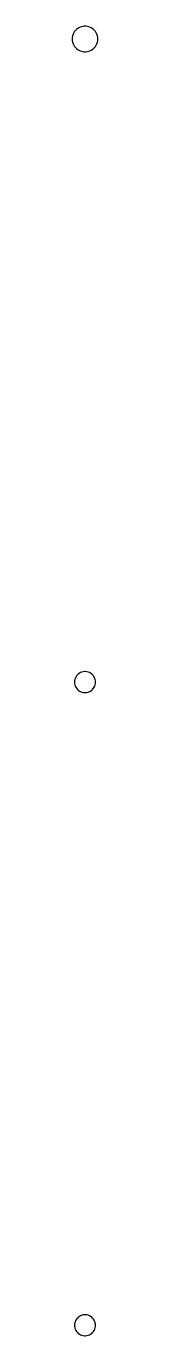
# Model space of a CAD drawing. Header units: metres. Extents: x -2 to 2, y -2 to 222.
import ezdxf

# ---------------------------------------------------------------- set-up
doc = ezdxf.new("R2010")
doc.units = ezdxf.units.M

msp = doc.modelspace()

# ---------------------------------------------------------------- linework, layer by layer
for p, q in [((-1.1725, 221.848), (-1.39482, 221.686)), ((-0.931702, 221.98), (-1.1725, 221.848)), ((-0.676193, 222.081), (-0.931702, 221.98)), ((-0.410019, 222.149), (-0.676193, 222.081)), ((-0.13739, 222.184), (-0.410019, 222.149)), ((0.13739, 222.184), (-0.13739, 222.184)), ((0.410019, 222.149), (0.13739, 222.184)), ((0.676193, 222.081), (0.410019, 222.149)), ((0.931702, 221.98), (0.676193, 222.081)), ((1.1725, 221.848), (0.931702, 221.98)), ((1.39482, 221.686), (1.1725, 221.848)), ((-2.17097, 220.274), (-2.18823, 220)), ((-2.18823, 220), (-2.17097, 219.726)), ((-2.11948, 220.544), (-2.17097, 220.274)), ((-2.17097, 219.726), (-2.11948, 219.456)), ((-2.03456, 220.806), (-2.11948, 220.544)), ((-1.91756, 221.054), (-2.03456, 220.806)), ((-1.77031, 221.286), (-1.91756, 221.054)), ((-1.59515, 221.498), (-1.77031, 221.286)), ((-1.39482, 221.686), (-1.59515, 221.498)), ((1.59515, 221.498), (1.39482, 221.686)), ((1.77031, 221.286), (1.59515, 221.498)), ((1.91756, 221.054), (1.77031, 221.286)), ((2.03456, 220.806), (1.91756, 221.054)), ((2.11948, 220.544), (2.03456, 220.806)), ((2.17097, 220.274), (2.11948, 220.544)), ((2.11948, 219.456), (2.17097, 219.726)), ((2.18823, 220), (2.17097, 220.274)), ((2.17097, 219.726), (2.18823, 220)), ((-2.11948, 219.456), (-2.03456, 219.194)), ((-2.03456, 219.194), (-1.91756, 218.946)), ((-1.91756, 218.946), (-1.77031, 218.714)), ((-1.77031, 218.714), (-1.59515, 218.502)), ((-1.59515, 218.502), (-1.39482, 218.314)), ((-1.39482, 218.314), (-1.1725, 218.152)), ((-1.1725, 218.152), (-0.931702, 218.02)), ((-0.931702, 218.02), (-0.676193, 217.919)), ((-0.676193, 217.919), (-0.410019, 217.851)), ((-0.410019, 217.851), (-0.13739, 217.816)), ((-0.13739, 217.816), (0.13739, 217.816)), ((0.13739, 217.816), (0.410019, 217.851)), ((0.410019, 217.851), (0.676193, 217.919)), ((0.676193, 217.919), (0.931702, 218.02)), ((0.931702, 218.02), (1.1725, 218.152)), ((1.1725, 218.152), (1.39482, 218.314)), ((1.39482, 218.314), (1.59515, 218.502)), ((1.59515, 218.502), (1.77031, 218.714)), ((1.77031, 218.714), (1.91756, 218.946)), ((1.91756, 218.946), (2.03456, 219.194)), ((2.03456, 219.194), (2.11948, 219.456)), ((-1.7858, 110.226), (-1.79999, 110)), ((-1.79999, 110), (-1.7858, 109.774)), ((-1.74344, 110.448), (-1.7858, 110.226)), ((-1.7858, 109.774), (-1.74344, 109.552)), ((-1.67358, 110.663), (-1.74344, 110.448)), ((-1.57735, 110.867), (-1.67358, 110.663)), ((-1.45622, 111.058), (-1.57735, 110.867)), ((-1.31213, 111.232), (-1.45622, 111.058)), ((-1.14735, 111.387), (-1.31213, 111.232)), ((-0.964478, 111.52), (-1.14735, 111.387)), ((-0.766388, 111.629), (-0.964478, 111.52)), ((-0.556229, 111.712), (-0.766388, 111.629)), ((-0.33728, 111.768), (-0.556229, 111.712)), ((-0.113022, 111.796), (-0.33728, 111.768)), ((0.113022, 111.796), (-0.113022, 111.796)), ((0.33728, 111.768), (0.113022, 111.796)), ((0.556229, 111.712), (0.33728, 111.768)), ((0.766388, 111.629), (0.556229, 111.712)), ((0.964478, 111.52), (0.766388, 111.629)), ((1.14735, 111.387), (0.964478, 111.52)), ((1.31213, 111.232), (1.14735, 111.387)), ((1.45622, 111.058), (1.31213, 111.232)), ((1.57735, 110.867), (1.45622, 111.058)), ((1.67358, 110.663), (1.57735, 110.867)), ((1.74344, 110.448), (1.67358, 110.663)), ((1.7858, 110.226), (1.74344, 110.448)), ((1.74344, 109.552), (1.7858, 109.774)), ((1.79999, 110), (1.7858, 110.226)), ((1.7858, 109.774), (1.79999, 110)), ((-1.74344, 109.552), (-1.67358, 109.337)), ((-1.67358, 109.337), (-1.57735, 109.133)), ((-1.57735, 109.133), (-1.45622, 108.942)), ((-1.45622, 108.942), (-1.31213, 108.768)), ((-1.31213, 108.768), (-1.14735, 108.613)), ((-1.14735, 108.613), (-0.964478, 108.48)), ((-0.964478, 108.48), (-0.766388, 108.371)), ((-0.766388, 108.371), (-0.556229, 108.288)), ((-0.556229, 108.288), (-0.33728, 108.232)), ((-0.33728, 108.232), (-0.113022, 108.204)), ((-0.113022, 108.204), (0.113022, 108.204)), ((0.113022, 108.204), (0.33728, 108.232)), ((0.33728, 108.232), (0.556229, 108.288)), ((0.556229, 108.288), (0.766388, 108.371)), ((0.766388, 108.371), (0.964478, 108.48)), ((0.964478, 108.48), (1.14735, 108.613)), ((1.14735, 108.613), (1.31213, 108.768)), ((1.31213, 108.768), (1.45622, 108.942)), ((1.45622, 108.942), (1.57735, 109.133)), ((1.57735, 109.133), (1.67358, 109.337)), ((1.67358, 109.337), (1.74344, 109.552)), ((-1.7858, 0.225586), (-1.79999, 0)), ((-1.79999, 0), (-1.7858, -0.225586)), ((-1.74344, 0.447632), (-1.7858, 0.225586)), ((-1.67358, 0.662613), (-1.74344, 0.447632)), ((-1.57735, 0.867142), (-1.67358, 0.662613)), ((-1.45622, 1.058), (-1.57735, 0.867142)), ((-1.31213, 1.23218), (-1.45622, 1.058)), ((-1.14735, 1.38692), (-1.31213, 1.23218)), ((-0.964478, 1.51978), (-1.14735, 1.38692)), ((-0.766388, 1.62868), (-0.964478, 1.51978)), ((-0.556229, 1.7119), (-0.766388, 1.62868)), ((-0.33728, 1.76811), (-0.556229, 1.7119)), ((-0.113022, 1.79645), (-0.33728, 1.76811)), ((0.113022, 1.79645), (-0.113022, 1.79645)), ((0.33728, 1.76811), (0.113022, 1.79645)), ((0.556229, 1.7119), (0.33728, 1.76811)), ((0.766388, 1.62868), (0.556229, 1.7119)), ((0.964478, 1.51978), (0.766388, 1.62868)), ((1.14735, 1.38692), (0.964478, 1.51978)), ((1.31213, 1.23218), (1.14735, 1.38692)), ((1.45622, 1.058), (1.31213, 1.23218)), ((1.57735, 0.867142), (1.45622, 1.058)), ((1.67358, 0.662613), (1.57735, 0.867142)), ((1.74344, 0.447632), (1.67358, 0.662613)), ((1.7858, 0.225586), (1.74344, 0.447632)), ((1.79999, 0), (1.7858, 0.225586)), ((1.7858, -0.225586), (1.79999, 0)), ((-1.7858, -0.225586), (-1.74344, -0.447632)), ((-1.74344, -0.447632), (-1.67358, -0.662613)), ((-1.67358, -0.662613), (-1.57735, -0.867142)), ((-1.57735, -0.867142), (-1.45622, -1.058)), ((-1.45622, -1.058), (-1.31213, -1.23218)), ((-1.31213, -1.23218), (-1.14735, -1.38692)), ((-1.14735, -1.38692), (-0.964478, -1.51978)), ((-0.964478, -1.51978), (-0.766388, -1.62868)), ((-0.766388, -1.62868), (-0.556229, -1.7119)), ((-0.556229, -1.7119), (-0.33728, -1.76811)), ((-0.33728, -1.76811), (-0.113022, -1.79645)), ((-0.113022, -1.79645), (0.113022, -1.79645)), ((0.113022, -1.79645), (0.33728, -1.76811)), ((0.33728, -1.76811), (0.556229, -1.7119)), ((0.556229, -1.7119), (0.766388, -1.62868)), ((0.766388, -1.62868), (0.964478, -1.51978)), ((0.964478, -1.51978), (1.14735, -1.38692)), ((1.14735, -1.38692), (1.31213, -1.23218)), ((1.31213, -1.23218), (1.45622, -1.058)), ((1.45622, -1.058), (1.57735, -0.867142)), ((1.57735, -0.867142), (1.67358, -0.662613)), ((1.67358, -0.662613), (1.74344, -0.447632)), ((1.74344, -0.447632), (1.7858, -0.225586))]:
    msp.add_line(p, q)

doc.saveas('drawing.dxf')
